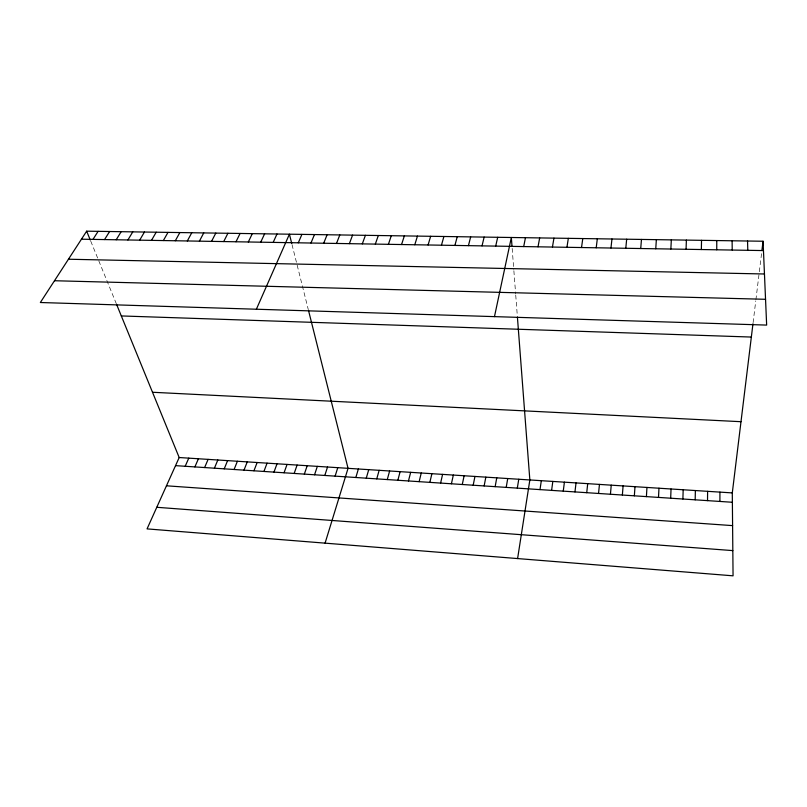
<?xml version="1.0" encoding="UTF-8"?>
<svg xmlns="http://www.w3.org/2000/svg" width="807" height="807" viewBox="0 0 807 807"><rect width="100%" height="100%" fill="white"/><g stroke="black" fill="none" stroke-linecap="round" stroke-linejoin="round"><path stroke-width="0.61" stroke-dasharray="4.04 3.03" d="M753.102 322.639L755.756 300.961M755.897 299.8L761.667 252.652M90.757 241.182L116.319 303.714M292.023 244.622L308.304 309.636M512.163 248.385L513.787 269.629M513.877 270.779L515.643 293.909M515.734 295.16L517.428 317.292"/><path stroke-width="1.21" d="M719.915 501.45L719.925 492.119M716.747 249.787L716.777 240.547M707.517 500.633L707.618 491.332M701.354 249.534L701.535 240.325M695.18 499.826L695.372 490.545M682.893 499.019L683.176 489.768M686.061 249.282L686.384 240.103M670.678 498.212L671.041 488.992M670.859 249.03L671.323 239.871M658.512 497.415L658.966 488.215M646.407 496.618L646.952 487.448M655.758 248.778L656.353 239.649M634.352 495.821L634.988 486.682M622.368 495.034L623.085 485.925M640.728 248.526L641.464 239.427M610.435 494.247L611.242 485.158M625.798 248.274L626.666 239.215M598.552 493.47L599.45 484.412M586.729 492.694L587.708 483.655M610.96 248.031L611.958 238.993M574.967 491.917L576.027 482.909M116.773 304.834L179.184 457.529L147.056 528.888L733.059 575.825L732.292 492.906L752.971 323.758M761.939 250.372L763.059 241.243L86.662 231.175L40.35 302.514L766.65 325.09L763.059 241.243M596.202 247.779L597.331 238.771M563.256 491.15L564.406 482.162M551.605 490.374L552.825 481.426M581.534 247.537L582.785 238.559M540.004 489.617L541.315 480.69M517.6 558.565L529.846 479.953L517.428 317.292M566.948 247.295L568.33 238.347M517.307 488.124L518.77 479.247M552.442 247.053L553.955 238.126M506.201 487.388L507.734 478.541M495.145 486.661L496.759 477.835M538.027 246.811L539.671 237.914M484.139 485.935L485.834 477.139M523.703 246.569L525.458 237.702M473.184 485.219L474.95 476.443M462.28 484.503L464.116 475.747M494.469 316.626L511.335 237.49L511.981 245.964M451.416 483.786L453.332 475.061M440.612 483.08L442.589 474.375M495.7 246.105L497.697 237.288M429.849 482.364L431.906 473.689M482.031 245.873L484.139 237.087M419.136 481.668L421.264 473.013M408.463 480.962L410.662 472.337M468.433 245.651L470.663 236.885M397.851 480.266L400.111 471.661M454.906 245.419L457.246 236.693M387.279 479.57L389.61 470.985M376.748 478.874L379.149 470.32M441.459 245.197L443.911 236.491M366.267 478.188L368.738 469.654M428.083 244.975L430.656 236.29M355.837 477.502L358.379 468.988M325.08 543.141L348.049 468.332L308.597 310.796M414.788 244.753L417.461 236.098M335.107 476.14L337.78 467.667M401.563 244.531L404.347 235.906M324.807 475.454L327.541 467.011M314.548 474.778L317.353 466.365M388.409 244.309L391.294 235.705M304.34 474.113L307.205 465.72M375.326 244.097L378.322 235.513M294.172 473.447L297.107 465.064M284.054 472.781L287.05 464.428M362.313 243.875L365.41 235.321M273.977 472.115L277.033 463.783M263.939 471.449L267.056 463.147M349.37 243.664L352.578 235.13M253.953 470.794L257.13 462.512M336.499 243.452L339.808 234.938M243.996 470.138L247.245 461.876M234.091 469.492L237.399 461.251M323.698 243.23L327.107 234.756M224.225 468.837L227.594 460.626M310.967 243.018L314.478 234.565M214.41 468.191L217.829 460M204.625 467.556L208.105 459.375M298.308 242.806L301.909 234.383M194.891 466.91L198.421 458.759M185.186 466.275L188.777 458.144M256.374 309.232L289.41 234.191L291.741 243.472M273.18 242.393L276.983 234.01M260.722 242.181L264.615 233.828M248.324 241.979L252.319 233.637M235.997 241.767L240.083 233.455M223.731 241.565L227.907 233.273M211.535 241.364L215.802 233.102M199.4 241.162L203.747 232.92M187.325 240.96L191.773 232.739M175.311 240.758L179.85 232.567M163.367 240.557L167.987 232.386M151.484 240.365L156.195 232.214M139.661 240.163L144.453 232.033M127.899 239.972L132.782 231.861M116.198 239.77L121.161 231.69M104.557 239.578L109.601 231.518M92.976 239.386L98.101 231.347M81.457 239.195L763.462 250.574M68.454 259.229L764.461 273.987M54.493 280.735L765.54 299.296M121.312 315.94L751.347 337.054M152.503 392.263L740.997 421.698M179.184 457.529L732.292 492.906M175.533 465.639L732.383 502.267M166.454 485.804L732.595 525.619M156.78 507.29L732.827 550.606M86.662 231.175L90.303 240.072M747.544 241.011L747.796 250.311M732.11 240.779L732.221 250.049"/></g></svg>
